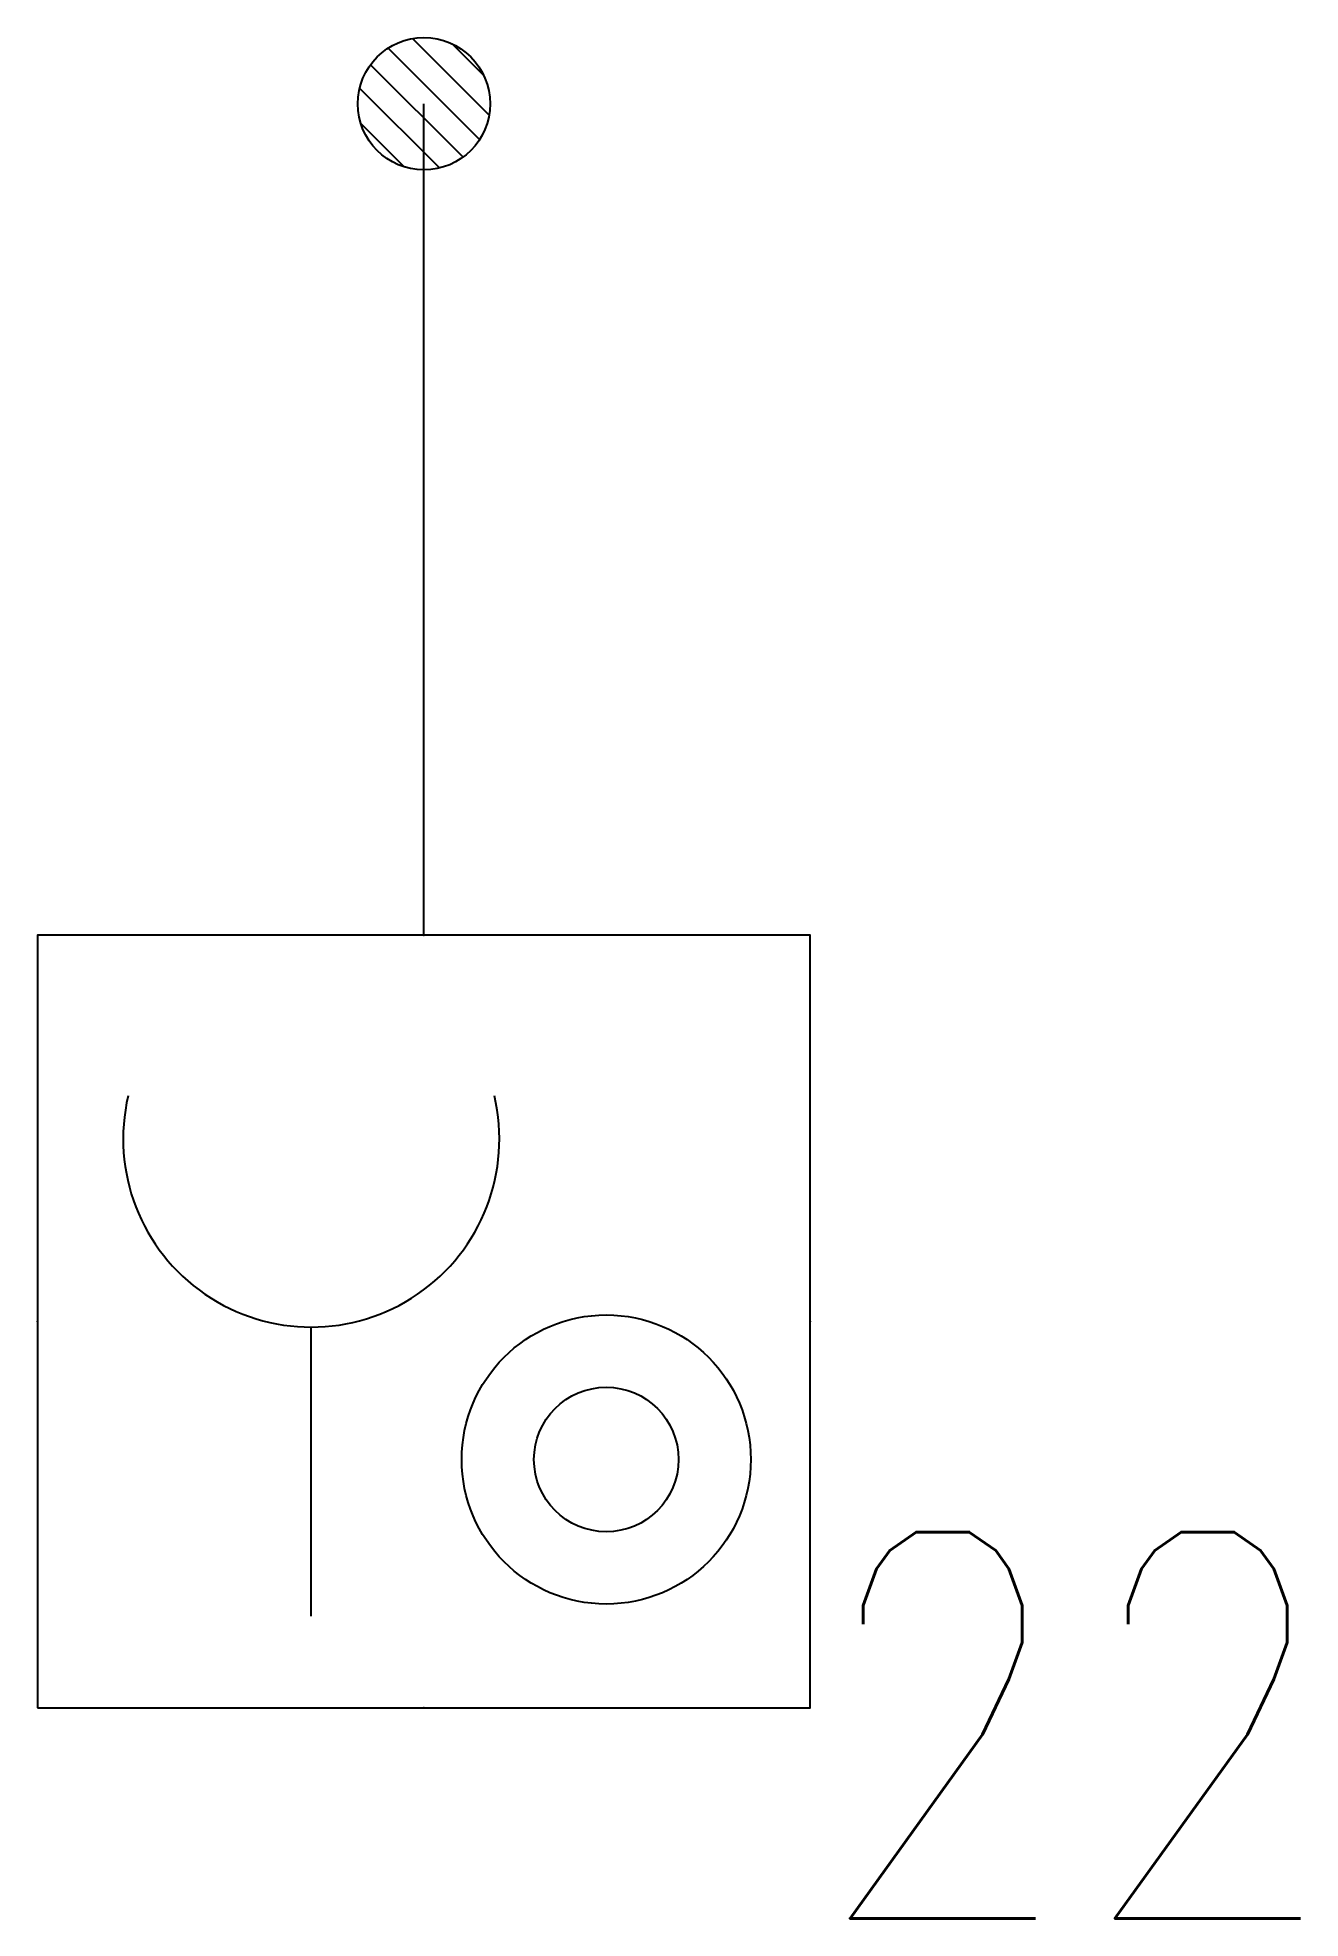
# Model space of a CAD drawing. Header units: millimetres. Extents: x 0 to 654, y 1037 to 2010.
import ezdxf

# ---------------------------------------------------------------- set-up
doc = ezdxf.new("R2010")
doc.units = ezdxf.units.MM
doc.header["$LTSCALE"] = 1000
doc.layers.add('E-EQUIP', color=4, linetype='Continuous')
doc.layers.add('E-SYST', color=7, linetype='Continuous')
doc.styles.add('E-TEXT', font='romans.shx', dxfattribs={"width": 0.8, "bigfont": 'hztxt.shx'})

# ---------------------------------------------------------------- blocks, each defined once
blk = doc.blocks.new('FA-02-带消防电话插孔的手动报警按钮')
at = {"color": 6}
blk.add_line((-0.5833, 0.4739), (-0.5833, 1.9705), dxfattribs=at)
blk.add_lwpolyline([(-2, 0), (2, 0), (2, 4), (-2, 4)], close=True)
for radius in [0.7483, 0.3742]:
    blk.add_circle((0.9437, 1.285), radius, dxfattribs=at)
blk.add_arc((-0.5833, 2.9444), 0.9738, 166.73497, 13.26503, dxfattribs=at)
for p in [(0, 4), (-2, 2), (2, 2), (0, 0)]:
    blk.add_point(p)

msp = doc.modelspace()

# ---------------------------------------------------------------- hatches: boundary and pattern name
at = {"layer": 'E-SYST'}
h = msp.add_hatch(dxfattribs=at)
h.set_pattern_fill('ANSI31', color=11, scale=100, style=0)
h.set_pattern_definition([(135, (381652.82, -218635.048), (8.83883476, 8.83883476), [])])
h.paths.add_polyline_path([(165.74, 1976.12, -1), (234.26, 1976.12, -1)])

# ---------------------------------------------------------------- linework, layer by layer
at = {"layer": 'E-SYST', "color": 11}
msp.add_line((200, 1545.73), (200, 1976.12), dxfattribs=at)
msp.add_circle((200, 1976.12), 34.26, dxfattribs=at)

# ---------------------------------------------------------------- block references
at = {"layer": 'E-EQUIP', "xscale": 100, "yscale": 100, "zscale": 100}
msp.add_blockref('FA-02-带消防电话插孔的手动报警按钮', (200, 1145.73), dxfattribs=at)

# ---------------------------------------------------------------- texts
at = {"layer": 'E-SYST', "color": 6, "style": 'E-TEXT', "width": 0.8}
msp.add_text('22', height=200, rotation=0, dxfattribs=at).set_placement((400, 1036.66))

doc.saveas('drawing.dxf')
